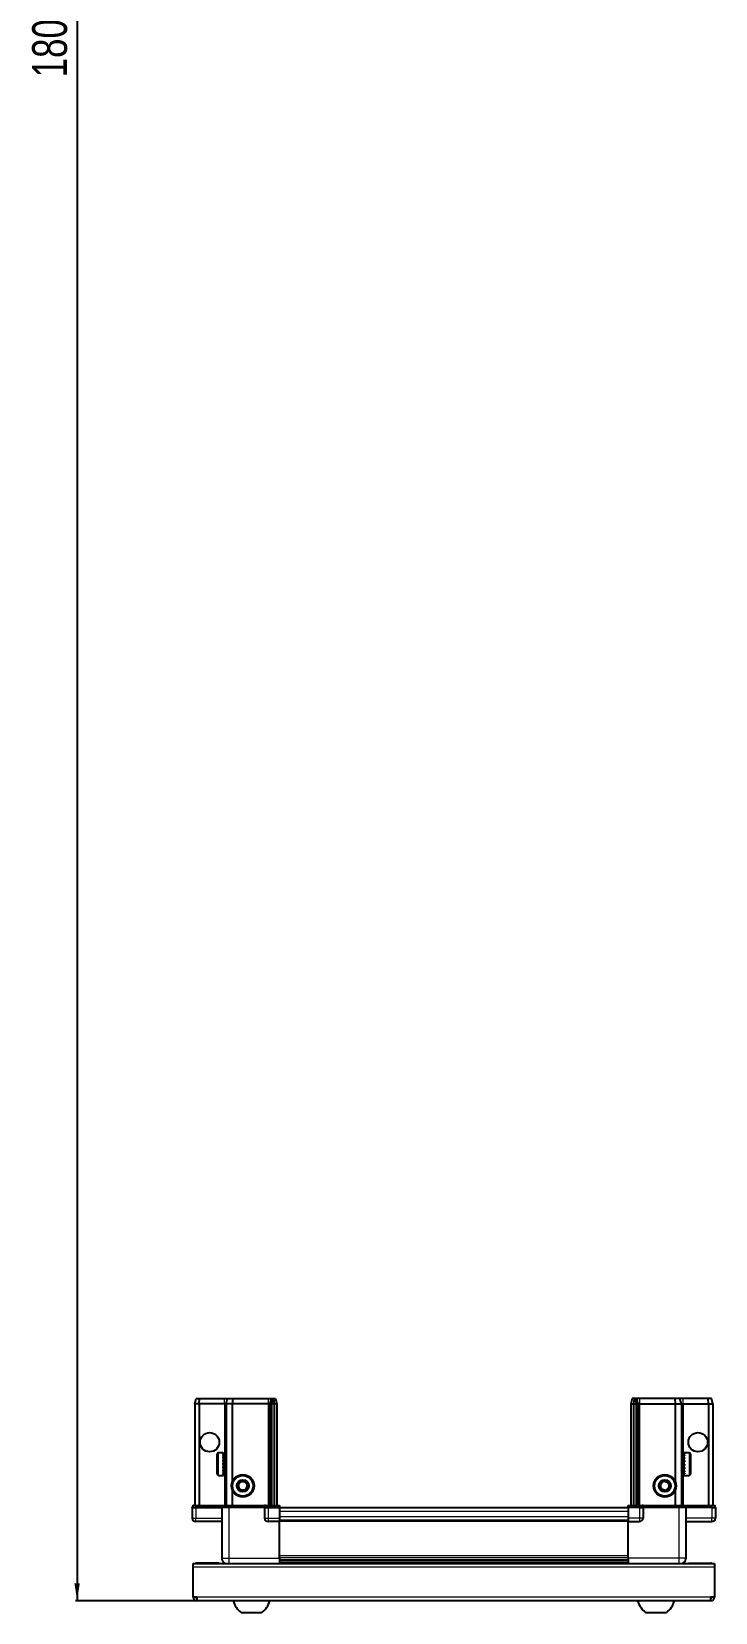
# Model space of a CAD drawing. Header units: millimetres. Extents: x 1770 to 4824, y -1276 to 1958.
# Drawn here: x 1858 to 2250, y -1276 to -369 of the extents above; entities that cross this region are included whole.
import ezdxf

# ---------------------------------------------------------------- set-up
doc = ezdxf.new("R2010")
doc.units = ezdxf.units.MM
doc.layers.add('FORMAT', color=7, linetype='Continuous')
doc.styles.add('SLDTEXTSTYLE0', font='TXT', dxfattribs={"width": 0.75})
doc.dimstyles.new('SLDDIMSTYLE0', dxfattribs={"dimtxt": 20, "dimasz": 10, "dimexe": 0, "dimexo": 0.0625, "dimgap": 5, "dimtad": 2, "dimdec": 1, "dimrnd": 1e-09, "dimzin": 12, "dimdsep": 46, "dimtxsty": 'SLDTEXTSTYLE0', "dimsah": 1, "dimcen": 0.09, "dimadec": 0, "dimazin": 3, "dimtfac": 1, "dimtofl": 0, "dimtmove": 0, "dimatfit": 3, "dimfxl": 0, "dimfrac": 2, "dimtolj": 1, "dimtzin": 12, "dimarcsym": 0})

# ---------------------------------------------------------------- blocks, each defined once
blk = doc.blocks.new('_D_9')
at = {"layer": 'FORMAT'}
for p, q in [((1975.75, 537.78), (1883.4, 537.78)), ((1884.4, 537.78), (1884.4, -1269.22)), ((1952.99, -1269.22), (1883.4, -1269.22))]:
    blk.add_line(p, q, dxfattribs=at)
for points in [[(1884.4, 537.78), (1882.86, 527.78), (1885.93, 527.78)], [(1884.4, -1269.22), (1885.93, -1259.22), (1882.86, -1259.22)]]:
    blk.add_solid(points, dxfattribs=at)
at = {"layer": 'FORMAT', "insert": (1858.61, -395.28), "char_height": 20, "attachment_point": 1, "rotation": 90, "style": 'SLDTEXTSTYLE0'}
blk.add_mtext('1807', dxfattribs=at)

msp = doc.modelspace()

# ---------------------------------------------------------------- linework, layer by layer
at = {"color": 7, "linetype": 'Continuous', "lineweight": 25}
for p, q in [((1951.9, -1156.22), (1952.7, -1153.22)), ((1954.4, -1156.22), (1951.9, -1156.22)), ((1951.9, -1156.22), (1951.9, -1214.52)), ((1952.7, -1153.22), (1954.55, -1153.22)), ((1954.4, -1156.22), (1954.55, -1153.22)), ((1968.9, -1156.22), (1954.4, -1156.22)), ((1954.4, -1156.22), (1954.4, -1214.52)), ((1954.55, -1153.22), (1968.9, -1153.22)), ((1968.9, -1153.22), (1970.7, -1153.22)), ((1969.9, -1156.22), (1968.9, -1156.22)), ((1969.9, -1156.22), (1970.7, -1153.22)), ((1973.4, -1156.22), (1969.9, -1156.22)), ((1969.9, -1156.22), (1969.9, -1214.52)), ((1970.7, -1153.22), (1973.73, -1153.22)), ((1973.73, -1153.22), (1973.4, -1156.22)), ((1993.9, -1156.22), (1973.4, -1156.22)), ((1973.4, -1156.22), (1973.4, -1200.72)), ((1973.73, -1153.22), (1993.9, -1153.22)), ((1993.9, -1153.22), (1995.7, -1153.22)), ((1994.9, -1156.22), (1993.9, -1156.22)), ((1995.7, -1153.22), (1994.9, -1156.22)), ((1995.9, -1156.22), (1994.9, -1156.22)), ((1994.9, -1156.22), (1994.9, -1214.52)), ((1995.7, -1153.22), (1996.44, -1153.22)), ((1996.44, -1153.22), (1995.9, -1156.22)), ((1997.4, -1156.22), (1995.9, -1156.22)), ((1995.9, -1156.22), (1995.9, -1214.52)), ((1996.44, -1153.22), (1996.94, -1153.22)), ((1996.94, -1153.22), (1998.09, -1153.22)), ((1996.94, -1153.22), (1997.4, -1156.22)), ((1998.9, -1156.22), (1997.4, -1156.22)), ((1997.4, -1156.22), (1997.4, -1214.52)), ((1998.09, -1153.22), (1998.9, -1156.22)), ((1998.9, -1156.22), (1998.9, -1214.52)), ((2202.7, -1153.22), (2201.9, -1156.22)), ((2201.9, -1156.22), (2203.4, -1156.22)), ((2201.9, -1156.22), (2201.9, -1214.52)), ((2203.85, -1153.22), (2202.7, -1153.22)), ((2203.85, -1153.22), (2203.4, -1156.22)), ((2203.4, -1156.22), (2204.9, -1156.22)), ((2203.4, -1156.22), (2203.4, -1214.52)), ((2204.35, -1153.22), (2203.85, -1153.22)), ((2204.35, -1153.22), (2204.9, -1156.22)), ((2205.09, -1153.22), (2204.35, -1153.22)), ((2204.9, -1156.22), (2204.9, -1214.52)), ((2204.9, -1156.22), (2205.9, -1156.22)), ((2205.09, -1153.22), (2205.9, -1156.22)), ((2206.9, -1153.22), (2205.09, -1153.22)), ((2205.9, -1156.22), (2205.9, -1214.52)), ((2205.9, -1156.22), (2206.9, -1156.22)), ((2227.06, -1153.22), (2206.9, -1153.22)), ((2206.9, -1156.22), (2227.4, -1156.22)), ((2227.06, -1153.22), (2227.4, -1156.22)), ((2230.09, -1153.22), (2227.06, -1153.22)), ((2227.4, -1156.22), (2227.4, -1200.72)), ((2227.4, -1156.22), (2230.9, -1156.22)), ((2230.9, -1156.22), (2230.09, -1153.22)), ((2231.9, -1153.22), (2230.09, -1153.22)), ((2230.9, -1156.22), (2230.9, -1214.52)), ((2230.9, -1156.22), (2231.9, -1156.22)), ((2246.24, -1153.22), (2231.9, -1153.22)), ((2231.9, -1156.22), (2246.4, -1156.22)), ((2246.4, -1156.22), (2246.24, -1153.22)), ((2248.09, -1153.22), (2246.24, -1153.22)), ((2246.4, -1156.22), (2246.4, -1214.52)), ((2246.4, -1156.22), (2248.9, -1156.22)), ((2248.9, -1156.22), (2248.09, -1153.22)), ((2248.9, -1156.22), (2248.9, -1214.52)), ((1964.7, -1196.42), (1964.7, -1185.02)), ((1967.9, -1184.22), (1965.5, -1184.22)), ((1967.9, -1184.22), (1967.9, -1184.23)), ((1967.9, -1184.23), (1968.4, -1184.23)), ((1967.9, -1184.41), (1968.4, -1184.41)), ((1967.9, -1184.41), (1967.9, -1184.63)), ((1967.9, -1184.63), (1968.4, -1184.63)), ((1967.9, -1185.21), (1968.4, -1185.21)), ((1967.9, -1185.21), (1967.9, -1185.63)), ((1967.9, -1185.63), (1968.4, -1185.63)), ((1967.9, -1186.54), (1968.4, -1186.54)), ((1967.9, -1186.54), (1967.9, -1187.13)), ((1967.9, -1187.13), (1968.4, -1187.13)), ((1968.4, -1184.41), (1968.4, -1184.23)), ((1968.4, -1184.63), (1968.4, -1184.41)), ((1968.4, -1185.21), (1968.4, -1184.63)), ((1968.4, -1185.63), (1968.4, -1185.21)), ((1968.4, -1186.54), (1968.4, -1185.63)), ((1968.5, -1186.32), (1968.4, -1186.32)), ((1968.4, -1187.13), (1968.4, -1186.54)), ((1968.4, -1188.28), (1968.4, -1187.13)), ((1968.5, -1195.12), (1968.5, -1186.32)), ((1969.38, -1187.41), (1968.9, -1186.72)), ((1968.9, -1194.72), (1968.9, -1186.72)), ((1969.86, -1186.72), (1969.38, -1187.41)), ((1969.38, -1194.03), (1969.38, -1187.41)), ((1969.9, -1186.72), (1969.86, -1186.72)), ((1969.86, -1194.72), (1969.86, -1186.72)), ((2230.93, -1186.72), (2230.9, -1186.72)), ((2231.41, -1187.41), (2230.93, -1186.72)), ((2230.93, -1186.72), (2230.93, -1194.72)), ((2231.9, -1186.72), (2231.41, -1187.41)), ((2231.41, -1187.41), (2231.41, -1194.03)), ((2231.9, -1186.72), (2231.9, -1194.72)), ((2232.4, -1186.32), (2232.3, -1186.32)), ((2232.3, -1186.32), (2232.3, -1195.12)), ((2235.3, -1184.22), (2232.4, -1184.22)), ((2232.9, -1184.22), (2232.4, -1184.22)), ((2232.4, -1184.22), (2232.4, -1184.27)), ((2232.4, -1184.27), (2232.4, -1184.55)), ((2232.9, -1184.27), (2232.4, -1184.27)), ((2232.9, -1184.55), (2232.4, -1184.55)), ((2232.4, -1184.55), (2232.4, -1184.83)), ((2232.9, -1184.83), (2232.4, -1184.83)), ((2232.4, -1184.83), (2232.4, -1185.49)), ((2232.9, -1185.49), (2232.4, -1185.49)), ((2232.4, -1185.49), (2232.4, -1185.96)), ((2232.4, -1185.96), (2232.4, -1186.94)), ((2232.9, -1185.96), (2232.4, -1185.96)), ((2232.9, -1186.94), (2232.4, -1186.94)), ((2232.4, -1186.94), (2232.4, -1187.56)), ((2232.4, -1187.56), (2232.4, -1188.76)), ((2232.9, -1187.56), (2232.4, -1187.56)), ((2232.9, -1184.27), (2232.9, -1184.22)), ((2232.9, -1184.83), (2232.9, -1184.55)), ((2232.9, -1185.96), (2232.9, -1185.49)), ((2232.9, -1187.56), (2232.9, -1186.94)), ((2236.1, -1185.02), (2236.1, -1196.42)), ((1967.9, -1188.28), (1968.4, -1188.28)), ((1967.9, -1188.28), (1967.9, -1188.98)), ((1967.9, -1188.98), (1968.4, -1188.98)), ((1967.9, -1190.27), (1968.4, -1190.27)), ((1967.9, -1190.27), (1967.9, -1191)), ((1967.9, -1190.41), (1968.4, -1190.41)), ((1967.9, -1190.91), (1968.4, -1190.91)), ((1967.9, -1191), (1968.4, -1191)), ((1967.9, -1192.29), (1968.4, -1192.29)), ((1967.9, -1192.29), (1967.9, -1193)), ((1967.9, -1193), (1968.4, -1193)), ((1967.9, -1194.16), (1968.4, -1194.16)), ((1967.9, -1194.16), (1967.9, -1194.77)), ((1967.9, -1194.77), (1968.4, -1194.77)), ((1967.9, -1195.7), (1968.4, -1195.7)), ((1967.9, -1195.7), (1967.9, -1196.14)), ((1967.9, -1196.14), (1968.4, -1196.14)), ((1967.9, -1196.75), (1968.4, -1196.75)), ((1967.9, -1196.75), (1967.9, -1196.98)), ((1968.4, -1188.98), (1968.4, -1188.28)), ((1968.4, -1190.27), (1968.4, -1188.98)), ((1968.4, -1190.41), (1968.4, -1190.27)), ((1968.4, -1191), (1968.4, -1190.91)), ((1968.4, -1192.29), (1968.4, -1191)), ((1968.4, -1193), (1968.4, -1192.29)), ((1968.4, -1194.16), (1968.4, -1193)), ((1968.4, -1194.77), (1968.4, -1194.16)), ((1968.4, -1195.7), (1968.4, -1194.77)), ((1968.4, -1195.12), (1968.5, -1195.12)), ((1968.4, -1196.14), (1968.4, -1195.7)), ((1968.4, -1196.75), (1968.4, -1196.14)), ((1968.4, -1196.98), (1968.4, -1196.75)), ((1968.9, -1194.72), (1969.38, -1194.03)), ((1969.38, -1194.03), (1969.86, -1194.72)), ((1969.86, -1194.72), (1969.9, -1194.72)), ((2230.9, -1194.72), (2230.93, -1194.72)), ((2230.93, -1194.72), (2231.41, -1194.03)), ((2231.41, -1194.03), (2231.9, -1194.72)), ((2232.3, -1195.12), (2232.4, -1195.12)), ((2232.9, -1188.76), (2232.4, -1188.76)), ((2232.4, -1188.76), (2232.4, -1189.39)), ((2232.9, -1189.39), (2232.4, -1189.39)), ((2232.4, -1189.47), (2232.4, -1190.77)), ((2232.9, -1189.47), (2232.4, -1189.47)), ((2232.9, -1190.77), (2232.4, -1190.77)), ((2232.9, -1191.25), (2232.4, -1191.25)), ((2232.4, -1191.25), (2232.4, -1191.51)), ((2232.4, -1191.51), (2232.4, -1192.78)), ((2232.9, -1191.51), (2232.4, -1191.51)), ((2232.9, -1192.78), (2232.4, -1192.78)), ((2232.4, -1192.78), (2232.4, -1193.46)), ((2232.4, -1193.46), (2232.4, -1194.58)), ((2232.9, -1193.46), (2232.4, -1193.46)), ((2232.9, -1194.58), (2232.4, -1194.58)), ((2232.4, -1194.58), (2232.4, -1195.15)), ((2232.4, -1195.15), (2232.4, -1196.01)), ((2232.9, -1195.15), (2232.4, -1195.15)), ((2232.9, -1196.01), (2232.4, -1196.01)), ((2232.4, -1196.01), (2232.4, -1196.4)), ((2232.4, -1196.4), (2232.4, -1196.92)), ((2232.9, -1196.4), (2232.4, -1196.4)), ((2232.9, -1196.92), (2232.4, -1196.92)), ((2232.4, -1196.92), (2232.4, -1197.1)), ((2232.9, -1189.47), (2232.9, -1188.76)), ((2232.9, -1191.51), (2232.9, -1190.77)), ((2232.9, -1193.46), (2232.9, -1192.78)), ((2232.9, -1195.15), (2232.9, -1194.58)), ((2232.9, -1196.4), (2232.9, -1196.01)), ((2232.9, -1197.1), (2232.9, -1196.92)), ((1965.5, -1197.22), (1967.9, -1197.22)), ((1967.9, -1196.98), (1968.4, -1196.98)), ((1967.9, -1197.2), (1968.4, -1197.2)), ((1967.9, -1197.2), (1967.9, -1197.22)), ((1967.9, -1197.21), (1968.4, -1197.21)), ((1968.4, -1197.2), (1968.4, -1196.98)), ((1968.4, -1197.21), (1968.4, -1197.2)), ((1973.4, -1205.72), (1973.4, -1214.52)), ((2227.4, -1205.72), (2227.4, -1214.52)), ((2232.4, -1197.1), (2232.4, -1197.22)), ((2232.9, -1197.1), (2232.4, -1197.1)), ((2232.4, -1197.22), (2235.3, -1197.22)), ((1950.9, -1214.52), (1950.4, -1215.39)), ((1952.4, -1214.52), (1950.9, -1214.52)), ((1952.4, -1214.52), (1967.2, -1214.52)), ((1967.2, -1214.52), (1967.4, -1214.52)), ((1967.4, -1215.72), (1967.4, -1214.52)), ((1967.4, -1214.52), (1971.4, -1214.52)), ((1971.4, -1214.52), (1991.7, -1214.52)), ((1991.7, -1214.52), (1991.9, -1214.52)), ((1991.9, -1215.72), (1991.9, -1214.52)), ((1992.57, -1214.52), (1991.9, -1214.52)), ((1992.57, -1214.52), (2000.4, -1214.52)), ((2000.4, -1214.52), (2000.4, -1215.39)), ((2200.4, -1215.39), (2200.4, -1214.52)), ((2200.4, -1214.52), (2208.22, -1214.52)), ((2208.9, -1214.52), (2208.22, -1214.52)), ((2208.9, -1215.72), (2208.9, -1214.52)), ((2208.9, -1214.52), (2209.1, -1214.52)), ((2209.1, -1214.52), (2229.4, -1214.52)), ((2229.4, -1214.52), (2233.4, -1214.52)), ((2233.4, -1215.72), (2233.4, -1214.52)), ((2233.4, -1214.52), (2233.6, -1214.52)), ((2233.6, -1214.52), (2248.4, -1214.52)), ((2249.9, -1214.52), (2248.4, -1214.52)), ((2250.4, -1215.39), (2249.9, -1214.52)), ((2250.4, -1215.39), (2249.9, -1214.52)), ((1950.4, -1215.72), (1950.4, -1215.39)), ((1950.4, -1215.72), (1952.4, -1215.72)), ((1950.4, -1215.72), (1950.4, -1221.72)), ((1967.2, -1215.72), (1952.4, -1215.72)), ((1952.4, -1215.72), (1967.2, -1215.72)), ((1967.4, -1223.72), (1952.4, -1223.72)), ((1967.4, -1215.72), (1967.2, -1215.72)), ((1971.4, -1215.72), (1967.4, -1215.72)), ((1967.4, -1215.72), (1967.4, -1244.72)), ((1991.7, -1215.72), (1971.4, -1215.72)), ((1991.9, -1215.72), (1991.7, -1215.72)), ((1991.9, -1215.72), (1993.9, -1215.72)), ((1991.9, -1215.72), (1991.9, -1221.72)), ((2000.4, -1215.39), (1993.9, -1215.39)), ((2000.4, -1215.72), (1993.9, -1215.72)), ((1993.9, -1215.72), (2000.4, -1215.72)), ((2000.4, -1223.72), (1993.9, -1223.72)), ((2000.4, -1215.39), (2000.4, -1215.39)), ((2000.4, -1215.72), (2000.4, -1215.39)), ((2000.4, -1215.72), (2000.4, -1215.72)), ((2000.4, -1215.72), (2000.4, -1221.72)), ((2200.4, -1215.87), (2000.4, -1215.87)), ((2000.4, -1221.72), (2000.4, -1223.72)), ((2200.4, -1223.07), (2000.4, -1223.07)), ((2000.4, -1244.72), (2000.4, -1223.72)), ((2206.9, -1215.39), (2200.4, -1215.39)), ((2200.4, -1215.72), (2200.4, -1215.39)), ((2206.9, -1215.72), (2200.4, -1215.72)), ((2200.4, -1215.72), (2200.4, -1221.72)), ((2200.4, -1221.72), (2200.4, -1223.72)), ((2200.4, -1223.72), (2206.9, -1223.72)), ((2200.4, -1244.72), (2200.4, -1223.72)), ((2206.9, -1215.72), (2208.9, -1215.72)), ((2208.9, -1215.72), (2206.9, -1215.72)), ((2209.1, -1215.72), (2208.9, -1215.72)), ((2208.9, -1215.72), (2208.9, -1221.72)), ((2229.4, -1215.72), (2209.1, -1215.72)), ((2233.4, -1215.72), (2229.4, -1215.72)), ((2233.6, -1215.72), (2233.4, -1215.72)), ((2233.4, -1215.72), (2233.4, -1244.72)), ((2233.4, -1223.72), (2248.4, -1223.72)), ((2248.4, -1215.72), (2233.6, -1215.72)), ((2248.4, -1215.72), (2250.4, -1215.72)), ((2250.4, -1215.72), (2250.4, -1215.39)), ((2250.4, -1215.72), (2250.4, -1215.39)), ((2250.4, -1215.72), (2250.4, -1215.72)), ((2250.4, -1215.72), (2250.4, -1221.72)), ((1950.9, -1247.72), (2249.9, -1247.72)), ((1950.9, -1249.82), (1950.9, -1247.72)), ((1950.9, -1267.12), (1950.9, -1249.82)), ((1965.9, -1247.62), (1953, -1247.62)), ((1965.9, -1247.62), (1965.9, -1247.72)), ((2000.4, -1245.74), (2200.4, -1245.74)), ((2000.4, -1245.78), (2200.4, -1245.78)), ((2024.27, -1247.57), (2000.4, -1247.57)), ((2018.9, -1247.72), (2018.9, -1247.57)), ((2018.93, -1247.72), (2018.93, -1247.57)), ((2019.2, -1247.72), (2019.2, -1247.57)), ((2019.47, -1247.72), (2019.47, -1247.57)), ((2020.12, -1247.72), (2020.12, -1247.57)), ((2020.58, -1247.72), (2020.58, -1247.57)), ((2021.55, -1247.72), (2021.55, -1247.57)), ((2022.17, -1247.72), (2022.17, -1247.57)), ((2023.35, -1247.72), (2023.35, -1247.57)), ((2024.01, -1247.72), (2024.01, -1247.57)), ((2024.07, -1247.72), (2024.07, -1247.57)), ((2025.36, -1247.57), (2024.27, -1247.57)), ((2026.09, -1247.57), (2025.36, -1247.57)), ((2025.36, -1247.72), (2025.36, -1247.57)), ((2025.36, -1247.57), (2025.36, -1247.57)), ((2025.37, -1247.72), (2025.37, -1247.57)), ((2025.87, -1247.72), (2025.87, -1247.57)), ((2026.1, -1247.57), (2026.09, -1247.57)), ((2026.1, -1247.72), (2026.1, -1247.57)), ((2026.52, -1247.57), (2026.1, -1247.57)), ((2174.27, -1247.57), (2026.52, -1247.57)), ((2027.37, -1247.72), (2027.37, -1247.57)), ((2028.06, -1247.72), (2028.06, -1247.57)), ((2029.19, -1247.72), (2029.19, -1247.57)), ((2029.76, -1247.72), (2029.76, -1247.57)), ((2030.63, -1247.72), (2030.63, -1247.57)), ((2031.04, -1247.72), (2031.04, -1247.57)), ((2031.57, -1247.72), (2031.57, -1247.57)), ((2031.76, -1247.72), (2031.76, -1247.57)), ((2031.9, -1247.72), (2031.9, -1247.57)), ((2168.9, -1247.72), (2168.9, -1247.57)), ((2169.07, -1247.72), (2169.07, -1247.57)), ((2169.28, -1247.72), (2169.28, -1247.57)), ((2169.84, -1247.72), (2169.84, -1247.57)), ((2170.26, -1247.72), (2170.26, -1247.57)), ((2171.15, -1247.72), (2171.15, -1247.57)), ((2171.74, -1247.72), (2171.74, -1247.57)), ((2172.88, -1247.72), (2172.88, -1247.57)), ((2173.58, -1247.72), (2173.58, -1247.57)), ((2174.86, -1247.57), (2174.27, -1247.57)), ((2174.86, -1247.72), (2174.86, -1247.57)), ((2174.87, -1247.57), (2174.86, -1247.57)), ((2175.6, -1247.57), (2174.87, -1247.57)), ((2175.03, -1247.72), (2175.03, -1247.57)), ((2175.53, -1247.72), (2175.53, -1247.57)), ((2175.6, -1247.72), (2175.6, -1247.57)), ((2176.62, -1247.57), (2175.6, -1247.57)), ((2175.6, -1247.57), (2175.6, -1247.57)), ((2200.4, -1247.57), (2176.52, -1247.57)), ((2176.89, -1247.72), (2176.89, -1247.57)), ((2177.6, -1247.72), (2177.6, -1247.57)), ((2178.77, -1247.72), (2178.77, -1247.57)), ((2179.38, -1247.72), (2179.38, -1247.57)), ((2180.32, -1247.72), (2180.32, -1247.57)), ((2180.77, -1247.72), (2180.77, -1247.57)), ((2181.39, -1247.72), (2181.39, -1247.57)), ((2181.64, -1247.72), (2181.64, -1247.57)), ((2181.87, -1247.72), (2181.87, -1247.57)), ((2181.89, -1247.72), (2181.89, -1247.57)), ((2234.9, -1247.62), (2234.9, -1247.72)), ((2234.9, -1247.62), (2247.8, -1247.62)), ((2249.9, -1247.72), (2249.9, -1249.82)), ((2249.9, -1249.82), (2249.9, -1267.12)), ((1953, -1267.12), (1950.9, -1267.12)), ((1953, -1267.12), (1953, -1269.22)), ((2247.8, -1269.22), (1953, -1269.22)), ((2249.9, -1267.12), (2247.8, -1267.12)), ((2247.8, -1269.22), (2247.8, -1267.12)), ((1978.4, -1275.82), (1990.4, -1275.82)), ((2210.4, -1275.82), (2222.4, -1275.82))]:
    msp.add_line(p, q, dxfattribs=at)
at = {"color": 8, "linetype": 'Continuous', "lineweight": 18}
for p, q in [((1968.9, -1156.22), (1968.9, -1153.22)), ((1968.9, -1156.22), (1968.9, -1186.72)), ((1993.9, -1153.22), (1993.9, -1156.22)), ((1993.9, -1156.22), (1993.9, -1214.52)), ((2206.9, -1153.22), (2206.9, -1156.22)), ((2206.9, -1156.22), (2206.9, -1214.52)), ((2231.9, -1156.22), (2231.9, -1153.22)), ((2231.9, -1156.22), (2231.9, -1186.72)), ((1965.5, -1197.22), (1965.5, -1184.22)), ((2235.3, -1184.22), (2235.3, -1197.22)), ((1968.9, -1194.72), (1968.9, -1214.52)), ((2231.9, -1194.72), (2231.9, -1214.52)), ((1952.4, -1215.72), (1952.4, -1214.52)), ((1967.2, -1215.72), (1967.2, -1214.52)), ((1971.4, -1215.72), (1971.4, -1214.52)), ((1991.7, -1215.72), (1991.7, -1214.52)), ((2209.1, -1214.52), (2209.1, -1215.72)), ((2229.4, -1215.72), (2229.4, -1214.52)), ((2233.6, -1214.52), (2233.6, -1215.72)), ((2248.4, -1215.72), (2248.4, -1214.52)), ((1950.4, -1221.72), (1952.4, -1221.72)), ((1952.4, -1215.72), (1952.4, -1221.72)), ((1952.4, -1221.72), (1967.4, -1221.72)), ((1952.4, -1223.72), (1952.4, -1221.72)), ((1971.4, -1215.72), (1971.4, -1244.72)), ((1991.9, -1221.72), (1993.9, -1221.72)), ((1993.9, -1215.72), (1993.9, -1215.39)), ((1993.9, -1215.72), (1993.9, -1221.72)), ((1993.9, -1221.72), (2000.4, -1221.72)), ((1993.9, -1221.72), (1993.9, -1223.72)), ((2000.4, -1215.72), (2000.4, -1215.39)), ((2200.4, -1217.87), (2000.4, -1217.87)), ((2200.4, -1221.07), (2000.4, -1221.07)), ((2200.4, -1223.72), (2000.4, -1223.72)), ((2206.9, -1221.72), (2200.4, -1221.72)), ((2206.9, -1215.72), (2206.9, -1215.39)), ((2206.9, -1215.72), (2206.9, -1221.72)), ((2208.9, -1221.72), (2206.9, -1221.72)), ((2206.9, -1221.72), (2206.9, -1223.72)), ((2229.4, -1215.72), (2229.4, -1244.72)), ((2248.4, -1221.72), (2233.4, -1221.72)), ((2248.4, -1215.72), (2248.4, -1221.72)), ((2250.4, -1221.72), (2248.4, -1221.72)), ((2248.4, -1223.72), (2248.4, -1221.72)), ((2249.9, -1249.82), (1950.9, -1249.82)), ((1953, -1247.72), (1953, -1247.62)), ((1971.4, -1244.72), (2000.4, -1244.72)), ((2000.4, -1243.12), (2200.4, -1243.12)), ((2200.4, -1244.54), (2000.4, -1244.54)), ((2000.4, -1246.98), (2200.4, -1246.98)), ((2229.4, -1244.72), (2200.4, -1244.72)), ((2247.8, -1247.72), (2247.8, -1247.62)), ((2247.8, -1267.12), (1953, -1267.12))]:
    msp.add_line(p, q, dxfattribs=at)
at = {"color": 7, "linetype": 'Continuous', "lineweight": 25, "flags": 128}
for points in [[(1953, -1247.62), (1952.59, -1247.66), (1952.36, -1247.72)], [(2248.44, -1247.72), (2248.21, -1247.66), (2247.8, -1247.62)]]:
    msp.add_lwpolyline(points, dxfattribs=at)
at = {"color": 7, "linetype": 'Continuous', "lineweight": 25}
for centre, radius in [((1960.4, -1178.22), 5.5), ((2240.4, -1178.22), 5.5), ((1979.4, -1203.22), 6.5), ((2221.4, -1203.22), 6.5), ((1979.4, -1203.22), 3.46), ((2221.4, -1203.22), 3.46)]:
    msp.add_circle(centre, radius, dxfattribs=at)
at = {"color": 8, "linetype": 'Continuous', "lineweight": 18}
for centre in [(1979.4, -1203.22), (2221.4, -1203.22)]:
    msp.add_circle(centre, 5.7, dxfattribs=at)
at = {"color": 7, "linetype": 'Continuous', "lineweight": 25}
for centre, radius, start, end in [((1965.5, -1185.02), 0.8, 90, 180), ((1968.9, -1186.32), 0.4, 180, 270), ((2231.9, -1186.32), 0.4, 270, 360), ((2235.3, -1185.02), 0.8, 360, 90), ((1965.5, -1196.42), 0.8, 180, 270), ((1968.9, -1195.12), 0.4, 90, 180), ((2231.9, -1195.12), 0.4, 0, 90), ((2235.3, -1196.42), 0.8, 270, 0), ((1979.4, -1203.22), 2.5, 147.37605, 207.37605), ((1979.4, -1203.22), 2.5, 207.37605, 267.37605), ((1979.4, -1203.22), 2.5, 87.37605, 147.37605), ((1979.4, -1203.22), 2.5, 267.37605, 327.37605), ((1979.4, -1203.22), 2.5, 27.37605, 87.37605), ((1979.4, -1203.22), 2.5, 327.37605, 27.37605), ((2221.4, -1203.22), 2.5, 134.67671, 194.67671), ((2221.4, -1203.22), 2.5, 194.67671, 254.67671), ((2221.4, -1203.22), 2.5, 74.67671, 134.67671), ((2221.4, -1203.22), 2.5, 254.67671, 314.67671), ((2221.4, -1203.22), 2.5, 14.67671, 74.67671), ((2221.4, -1203.22), 2.5, 314.67671, 14.67671), ((1952.4, -1221.72), 2, 180, 270), ((1993.9, -1221.72), 2, 180, 270), ((2206.9, -1221.72), 2, 270, 0), ((2248.4, -1221.72), 2, 270, 0), ((1953, -1267.12), 2.1, 180, 270), ((1953, -1267.12), 0.6, 180, 270), ((1985.42, -1266.2), 11.91, 194.70035, 233.8734), ((1983.37, -1266.2), 11.91, 306.1266, 345.29965), ((2217.42, -1266.2), 11.91, 194.70035, 233.8734), ((2215.37, -1266.2), 11.91, 306.1266, 345.29965), ((2247.8, -1267.12), 0.6, 270, 0), ((2247.8, -1267.12), 2.1, 270, 0)]:
    msp.add_arc(centre, radius, start, end, dxfattribs=at)
for centre, start_param, end_param in [((1993.9, -1211.92), 2.418858, 3.141593), ((2206.9, -1211.92), 3.141593, 3.864327)]:
    msp.add_ellipse(centre, major_axis=(0, 3.46), ratio=0.57735, start_param=start_param, end_param=end_param, dxfattribs=at)
for points, knots in [([(1976.51, -1203.09), (1976.79, -1202.65), (1977.31, -1201.84), (1977.83, -1201.03), (1978.07, -1200.66)], [0, 0, 0, 0, 0.534686, 1, 1, 1, 1]), ([(1977.84, -1205.65), (1977.78, -1205.54), (1977.51, -1205.01), (1977.05, -1204.12), (1976.67, -1203.39), (1976.51, -1203.09)], [0, 0, 0, 0, 0.133125, 0.637099, 1, 1, 1, 1]), ([(1980.72, -1205.78), (1980.21, -1205.76), (1979.24, -1205.72), (1978.29, -1205.67), (1977.84, -1205.65)], [0, 0, 0, 0, 0.534686, 1, 1, 1, 1]), ([(1978.07, -1200.66), (1978.58, -1200.68), (1979.55, -1200.72), (1980.51, -1200.77), (1980.95, -1200.79)], [0, 0, 0, 0, 0.534686, 1, 1, 1, 1]), ([(1982.28, -1203.35), (1982, -1203.79), (1981.48, -1204.6), (1980.96, -1205.41), (1980.72, -1205.78)], [0, 0, 0, 0, 0.534686, 1, 1, 1, 1]), ([(1980.95, -1200.79), (1981.11, -1201.09), (1981.49, -1201.83), (1981.95, -1202.71), (1982.22, -1203.24), (1982.28, -1203.35)], [0, 0, 0, 0, 0.362901, 0.866875, 1, 1, 1, 1]), ([(2218.61, -1202.46), (2218.98, -1202.09), (2219.66, -1201.42), (2220.35, -1200.74), (2220.66, -1200.43)], [0, 0, 0, 0, 0.534686, 1, 1, 1, 1]), ([(2219.34, -1205.25), (2219.26, -1204.92), (2219.05, -1204.12), (2218.79, -1203.16), (2218.64, -1202.58), (2218.61, -1202.46)], [0, 0, 0, 0, 0.3629006, 0.8668753, 1, 1, 1, 1]), ([(2222.13, -1206.01), (2221.63, -1205.88), (2220.7, -1205.62), (2219.77, -1205.37), (2219.34, -1205.25)], [0, 0, 0, 0, 0.534686, 1, 1, 1, 1]), ([(2220.66, -1200.43), (2221.16, -1200.56), (2222.09, -1200.82), (2223.02, -1201.07), (2223.45, -1201.19)], [0, 0, 0, 0, 0.534686, 1, 1, 1, 1]), ([(2224.18, -1203.98), (2223.81, -1204.34), (2223.13, -1205.02), (2222.44, -1205.7), (2222.13, -1206.01)], [0, 0, 0, 0, 0.5346859, 1, 1, 1, 1]), ([(2223.45, -1201.19), (2223.48, -1201.31), (2223.63, -1201.89), (2223.88, -1202.85), (2224.09, -1203.65), (2224.18, -1203.98)], [0, 0, 0, 0, 0.133125, 0.637099, 1, 1, 1, 1]), ([(1967.4, -1244.72), (1967.44, -1245.16), (1967.51, -1245.84), (1967.95, -1246.65), (1968.41, -1247.21), (1968.81, -1247.57), (1969.07, -1247.7), (1969.12, -1247.72)], [0, 0, 0, 0, 0.363018, 0.558438, 0.758004, 0.95757, 1, 1, 1, 1]), ([(2000.4, -1244.72), (2000.4, -1245.12), (2000.4, -1245.91), (2000.4, -1246.92), (2000.4, -1247.55), (2000.4, -1247.71), (2000.4, -1247.72)], [0, 0, 0, 0, 0.32552, 0.65104, 0.97656, 1, 1, 1, 1]), ([(2200.4, -1244.72), (2200.4, -1245.12), (2200.4, -1245.91), (2200.4, -1246.92), (2200.4, -1247.55), (2200.4, -1247.71), (2200.4, -1247.72)], [0, 0, 0, 0, 0.3255201, 0.6510403, 0.9765604, 1, 1, 1, 1]), ([(2233.4, -1244.72), (2233.35, -1245.16), (2233.28, -1245.84), (2232.84, -1246.65), (2232.39, -1247.21), (2231.98, -1247.57), (2231.72, -1247.7), (2231.67, -1247.72)], [0, 0, 0, 0, 0.363018, 0.558438, 0.758004, 0.95757, 1, 1, 1, 1])]:
    msp.add_open_spline(points, degree=3, knots=knots, dxfattribs=at)
at = {"color": 8, "linetype": 'Continuous', "lineweight": 18}
for points in [[(1967.4, -1244.72), (1967.46, -1244.72), (1967.58, -1244.72), (1968.5, -1244.72), (1969.82, -1244.72), (1970.87, -1244.72), (1971.4, -1244.72)], [(2233.4, -1244.72), (2233.34, -1244.72), (2233.22, -1244.72), (2232.29, -1244.72), (2230.97, -1244.72), (2229.92, -1244.72), (2229.4, -1244.72)]]:
    msp.add_open_spline(points, degree=3, dxfattribs=at)
for points in [[(1971.4, -1244.72), (1971.4, -1245.16), (1971.4, -1245.84), (1971.4, -1246.65), (1971.4, -1247.21), (1971.4, -1247.57), (1971.4, -1247.7), (1971.4, -1247.72)], [(2229.4, -1244.72), (2229.4, -1245.16), (2229.4, -1245.84), (2229.4, -1246.65), (2229.4, -1247.21), (2229.4, -1247.57), (2229.4, -1247.7), (2229.4, -1247.72)]]:
    msp.add_open_spline(points, degree=3, knots=[0, 0, 0, 0, 0.363018, 0.558438, 0.758004, 0.95757, 1, 1, 1, 1], dxfattribs=at)

# ---------------------------------------------------------------- dimensions: what is measured, and where the dimension line sits
at = {"layer": 'FORMAT'}
dim = msp.add_linear_dim(base=(1884.4, -1269.22), p1=(1975.76, 537.78), p2=(1953, -1269.22), angle=90, dimstyle='SLDDIMSTYLE0', dxfattribs=at)
dim.commit()
dim.dimension.update_dxf_attribs({"geometry": '_D_9', "text_midpoint": (1884.4, -365.72), "dimtype": 160})

doc.saveas('drawing.dxf')
